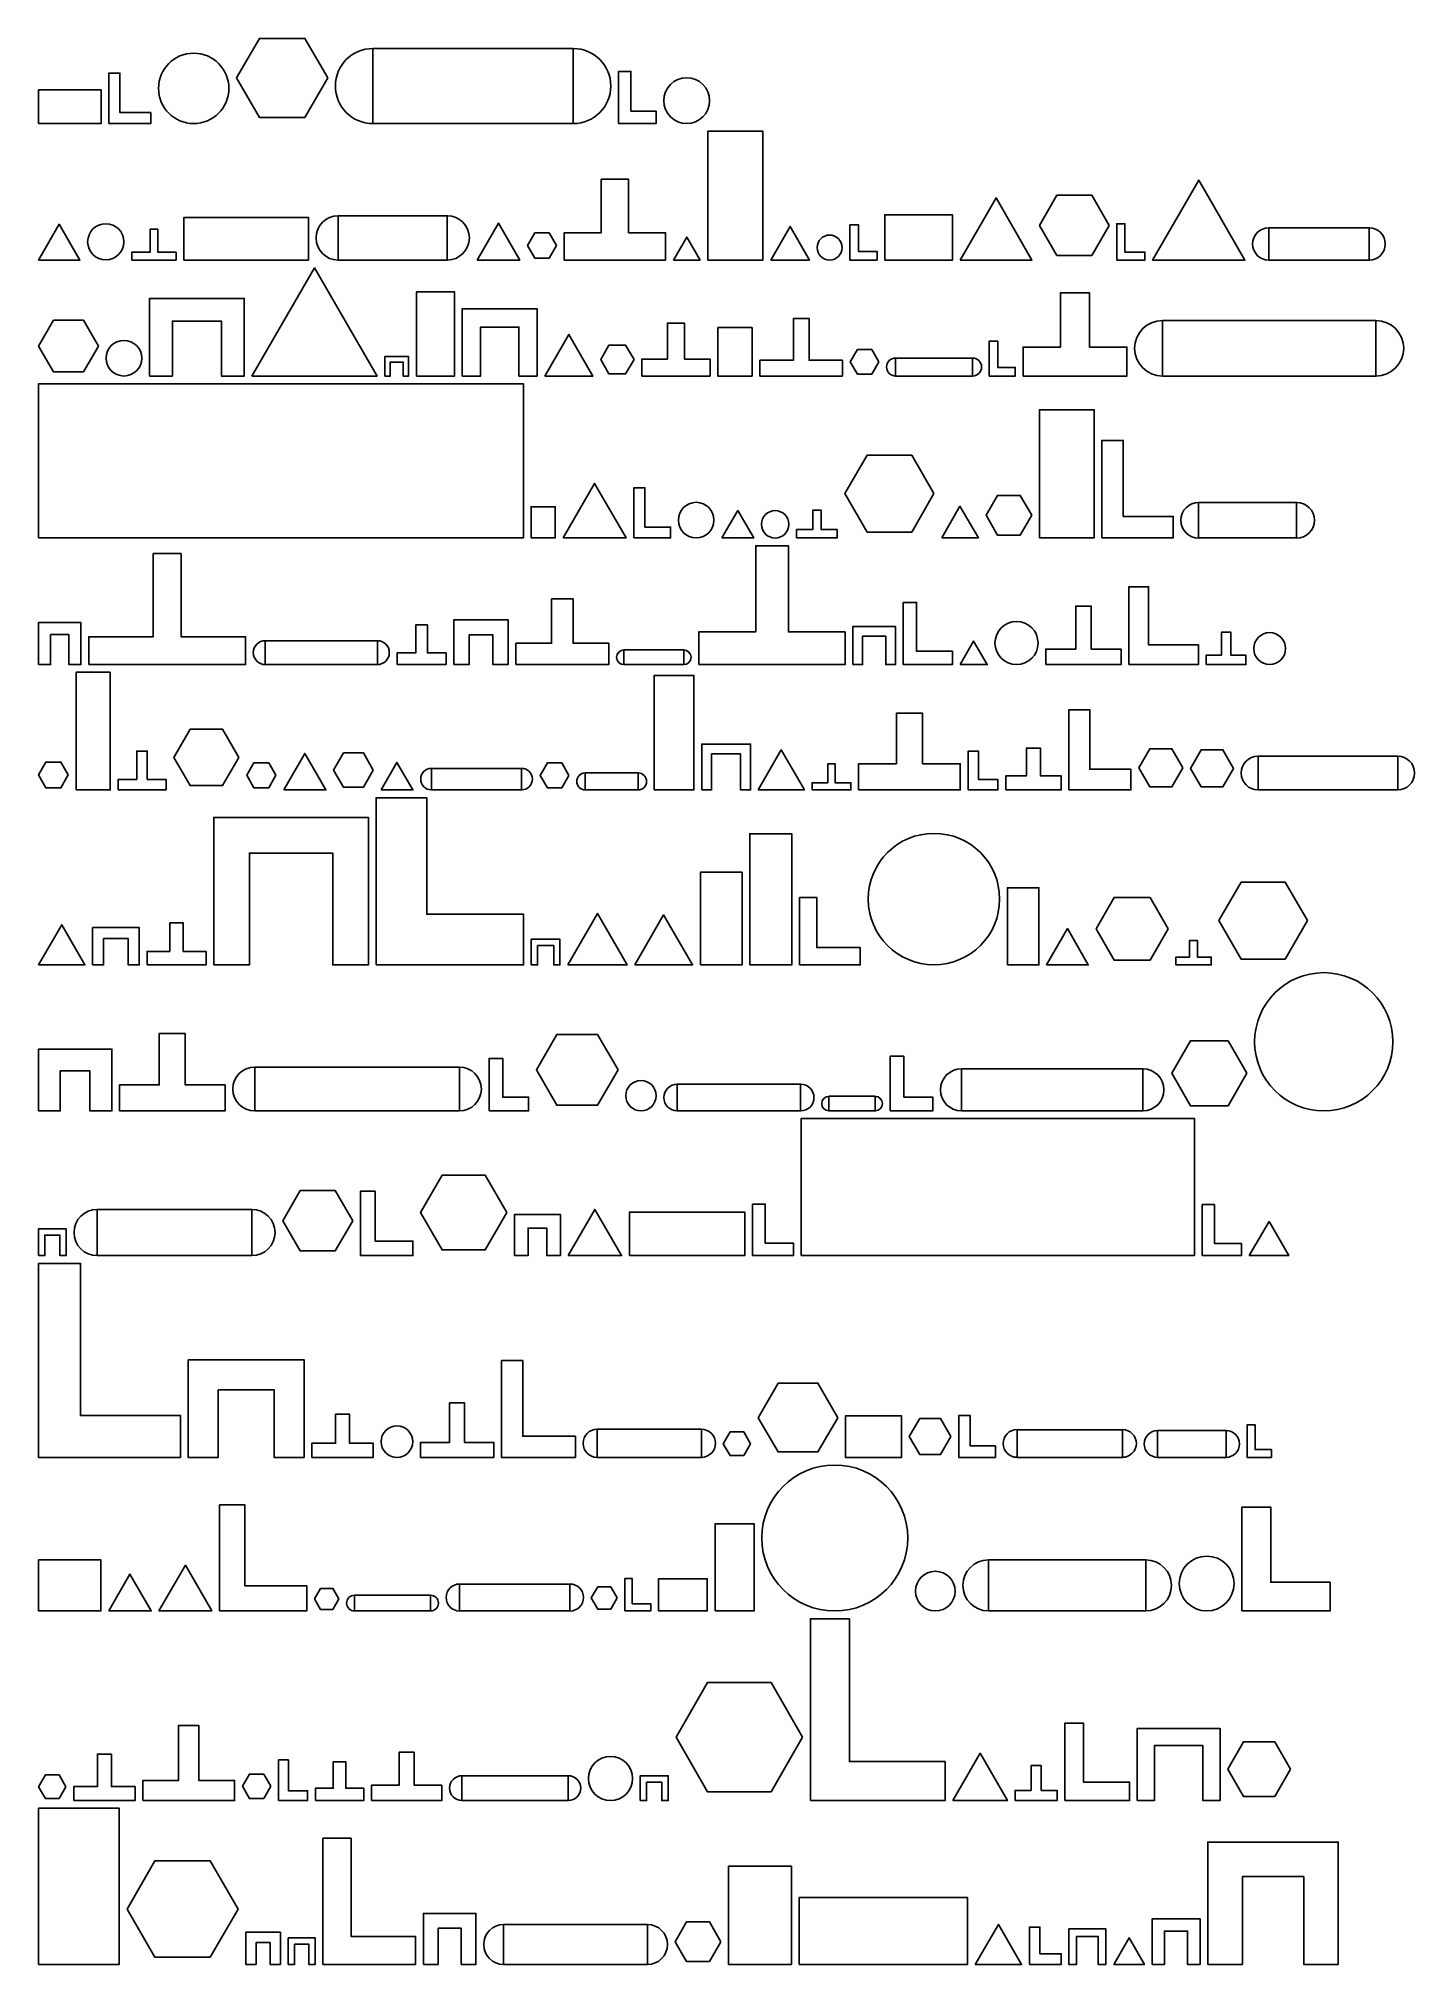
# Model space of a CAD drawing. Header units: millimetres. Extents: x 0 to 888, y 0 to 1243.
import ezdxf

# ---------------------------------------------------------------- set-up
doc = ezdxf.new("R2010")
doc.units = ezdxf.units.MM

msp = doc.modelspace()

# ---------------------------------------------------------------- linework, layer by layer
for points in [[(186.6, 1217.3), (171.9, 1242.8), (142.5, 1242.8), (127.8, 1217.3), (142.5, 1191.9), (171.9, 1191.9)], [(215.7, 1187.9), (345, 1187.9), (345, 1236.3), (215.7, 1236.3)], [(45.4, 1187.9), (72.4, 1187.9), (72.4, 1195), (52.5, 1195), (52.5, 1220.5), (45.4, 1220.5), (45.4, 1187.9)], [(374.2, 1187.9), (398.4, 1187.9), (398.4, 1195.9), (382.2, 1195.9), (382.2, 1221.6), (374.2, 1221.6), (374.2, 1187.9)], [(0, 1187.9), (40.4, 1187.9), (40.4, 1209.7), (0, 1209.7), (0, 1187.9)], [(431.8, 1099.8), (467.4, 1099.8), (467.4, 1182.9), (431.8, 1182.9), (431.8, 1099.8)], [(339.2, 1099.8), (404.6, 1099.8), (404.6, 1117.4), (380.7, 1117.4), (380.7, 1152), (363.1, 1152), (363.1, 1117.4), (339.2, 1117.4), (339.2, 1099.8)], [(718.8, 1099.8), (778.3, 1099.8), (748.6, 1151.4)], [(594.6, 1099.8), (640.9, 1099.8), (617.8, 1139.9)], [(690.7, 1122.2), (679.5, 1141.6), (657.1, 1141.6), (645.9, 1122.2), (657.1, 1102.8), (679.5, 1102.8)], [(0, 1099.8), (26.7, 1099.8), (13.3, 1122.9)], [(60.2, 1099.8), (88.8, 1099.8), (88.8, 1104.9), (77, 1104.9), (77, 1119.7), (72, 1119.7), (72, 1104.9), (60.2, 1104.9), (60.2, 1099.8)], [(93.8, 1099.8), (174.1, 1099.8), (174.1, 1127.3), (93.8, 1127.3), (93.8, 1099.8)], [(193.4, 1099.8), (263.7, 1099.8), (263.7, 1128.4), (193.4, 1128.4)], [(283, 1099.8), (310.5, 1099.8), (296.7, 1123.7)], [(472.4, 1099.8), (497.4, 1099.8), (484.9, 1121.5)], [(523.5, 1099.8), (541, 1099.8), (541, 1105.4), (529.1, 1105.4), (529.1, 1122.5), (523.5, 1122.5), (523.5, 1099.8)], [(546, 1099.8), (589.6, 1099.8), (589.6, 1129.1), (546, 1129.1), (546, 1099.8)], [(695.7, 1099.8), (713.8, 1099.8), (713.8, 1105), (700.9, 1105), (700.9, 1123.2), (695.7, 1123.2), (695.7, 1099.8)], [(793.7, 1099.8), (858.5, 1099.8), (858.5, 1120.6), (793.7, 1120.6)], [(334.2, 1109.2), (329.5, 1117.3), (320.2, 1117.3), (315.5, 1109.2), (320.2, 1101.1), (329.5, 1101.1)], [(409.6, 1099.8), (426.8, 1099.8), (418.2, 1114.7)], [(137.7, 1025), (218.4, 1025), (178, 1094.8)], [(71.6, 1025), (86.4, 1025), (86.4, 1060.4), (118, 1060.4), (118, 1025), (132.7, 1025), (132.7, 1075.1), (71.6, 1075.1), (71.6, 1025)], [(243.8, 1025), (268.4, 1025), (268.4, 1079.3), (243.8, 1079.3), (243.8, 1025)], [(635.2, 1025), (702.2, 1025), (702.2, 1043.7), (678.1, 1043.7), (678.1, 1078.6), (659.3, 1078.6), (659.3, 1043.7), (635.2, 1043.7), (635.2, 1025)], [(38.6, 1044.3), (29, 1061), (9.7, 1061), (0, 1044.3), (9.7, 1027.6), (29, 1027.6)], [(273.4, 1025), (285.2, 1025), (285.2, 1056.6), (309.9, 1056.6), (309.9, 1025), (321.7, 1025), (321.7, 1068.4), (273.4, 1068.4), (273.4, 1025)], [(389.2, 1025), (433.3, 1025), (433.3, 1035.9), (416.7, 1035.9), (416.7, 1059.1), (405.8, 1059.1), (405.8, 1035.9), (389.2, 1035.9), (389.2, 1025)], [(465.4, 1025), (518.7, 1025), (518.7, 1035.2), (497.2, 1035.2), (497.2, 1062.1), (487, 1062.1), (487, 1035.2), (465.4, 1035.2), (465.4, 1025)], [(725.1, 1025), (862.9, 1025), (862.9, 1060.8), (725.1, 1060.8)], [(326.7, 1025), (357.7, 1025), (342.2, 1051.8)], [(384.2, 1035.7), (378.8, 1045), (368, 1045), (362.7, 1035.7), (368, 1026.4), (378.8, 1026.4)], [(438.3, 1025), (460.4, 1025), (460.4, 1056.3), (438.3, 1056.3), (438.3, 1025)], [(613.4, 1025), (630.2, 1025), (630.2, 1030.5), (618.9, 1030.5), (618.9, 1047.5), (613.4, 1047.5), (613.4, 1025)], [(223.4, 1025), (226.9, 1025), (226.9, 1034), (235.3, 1034), (235.3, 1025), (238.8, 1025), (238.8, 1037.5), (223.4, 1037.5), (223.4, 1025)], [(542.2, 1034.2), (537.6, 1042.2), (528.4, 1042.2), (523.7, 1034.2), (528.4, 1026.2), (537.6, 1026.2)], [(553, 1025), (602.6, 1025), (602.6, 1036.6), (553, 1036.6)], [(0, 920.5), (312.8, 920.5), (312.8, 1020), (0, 1020), (0, 920.5)], [(645.8, 920.5), (681, 920.5), (681, 1003.2), (645.8, 1003.2), (645.8, 920.5)], [(686, 920.5), (732.1, 920.5), (732.1, 934.4), (699.9, 934.4), (699.9, 983.4), (686, 983.4), (686, 920.5)], [(577.7, 949.1), (563.4, 974), (534.7, 974), (520.3, 949.1), (534.7, 924.3), (563.4, 924.3)], [(338.4, 920.5), (379.1, 920.5), (358.8, 955.7)], [(384.1, 920.5), (407.8, 920.5), (407.8, 927.5), (391.2, 927.5), (391.2, 952.9), (384.1, 952.9), (384.1, 920.5)], [(640.8, 935.2), (633.4, 947.9), (618.7, 947.9), (611.4, 935.2), (618.7, 922.4), (633.4, 922.4)], [(317.8, 920.5), (333.4, 920.5), (333.4, 940.6), (317.8, 940.6), (317.8, 920.5)], [(440.9, 920.5), (461.4, 920.5), (451.2, 938.2)], [(489.1, 920.5), (515.3, 920.5), (515.3, 925.9), (505, 925.9), (505, 938.4), (499.5, 938.4), (499.5, 925.9), (489.1, 925.9), (489.1, 920.5)], [(582.7, 920.5), (606.4, 920.5), (594.5, 941)], [(748.5, 920.5), (811.7, 920.5), (811.7, 943.4), (748.5, 943.4)], [(32.4, 838.8), (133.6, 838.8), (133.6, 856.7), (92, 856.7), (92, 910.4), (74, 910.4), (74, 856.7), (32.4, 856.7), (32.4, 838.8)], [(426, 838.8), (520.4, 838.8), (520.4, 859.9), (483.8, 859.9), (483.8, 915.5), (462.7, 915.5), (462.7, 859.9), (426, 859.9), (426, 838.8)], [(703.5, 838.8), (748.4, 838.8), (748.4, 851.5), (716.2, 851.5), (716.2, 889), (703.5, 889), (703.5, 838.8)], [(308, 838.8), (367.9, 838.8), (367.9, 852.6), (344.9, 852.6), (344.9, 881.2), (331, 881.2), (331, 852.6), (308, 852.6), (308, 838.8)], [(557.9, 838.8), (589.6, 838.8), (589.6, 847.4), (566.5, 847.4), (566.5, 878.9), (557.9, 878.9), (557.9, 838.8)], [(649.9, 838.8), (698.5, 838.8), (698.5, 848.8), (679.2, 848.8), (679.2, 876.5), (669.2, 876.5), (669.2, 848.8), (649.9, 848.8), (649.9, 838.8)], [(0, 838.8), (7.8, 838.8), (7.8, 858.2), (19.6, 858.2), (19.6, 838.8), (27.4, 838.8), (27.4, 865.9), (0, 865.9), (0, 838.8)], [(231.3, 838.8), (263, 838.8), (263, 846.3), (250.9, 846.3), (250.9, 864.4), (243.4, 864.4), (243.4, 846.3), (231.3, 846.3), (231.3, 838.8)], [(268, 838.8), (277.8, 838.8), (277.8, 857.9), (293.2, 857.9), (293.2, 838.8), (303, 838.8), (303, 867.7), (268, 867.7), (268, 838.8)], [(525.4, 838.8), (531.7, 838.8), (531.7, 857.1), (546.6, 857.1), (546.6, 838.8), (552.9, 838.8), (552.9, 863.4), (525.4, 863.4), (525.4, 838.8)], [(753.4, 838.8), (779, 838.8), (779, 844.8), (769.3, 844.8), (769.3, 859.7), (763.2, 859.7), (763.2, 844.8), (753.4, 844.8), (753.4, 838.8)], [(146.3, 838.8), (218.6, 838.8), (218.6, 854.2), (146.3, 854.2)], [(377.7, 838.8), (416.3, 838.8), (416.3, 848.3), (377.7, 848.3)], [(594.6, 838.8), (612.1, 838.8), (603.3, 854)], [(24.2, 757.9), (46.3, 757.9), (46.3, 833.8), (24.2, 833.8), (24.2, 757.9)], [(397.2, 757.9), (422.9, 757.9), (422.9, 831.8), (397.2, 831.8), (397.2, 757.9)], [(664.8, 757.9), (704.8, 757.9), (704.8, 771.2), (678.2, 771.2), (678.2, 809.6), (664.8, 809.6), (664.8, 757.9)], [(129.3, 778.9), (118.8, 797.1), (97.8, 797.1), (87.3, 778.9), (97.8, 760.7), (118.8, 760.7)], [(529.1, 757.9), (594.7, 757.9), (594.7, 774.8), (570.4, 774.8), (570.4, 807.4), (553.5, 807.4), (553.5, 774.8), (529.1, 774.8), (529.1, 757.9)], [(51.3, 757.9), (82.3, 757.9), (82.3, 764.7), (70.2, 764.7), (70.2, 783), (63.4, 783), (63.4, 764.7), (51.3, 764.7), (51.3, 757.9)], [(427.9, 757.9), (434.3, 757.9), (434.3, 781.1), (453, 781.1), (453, 757.9), (459.4, 757.9), (459.4, 787.5), (427.9, 787.5), (427.9, 757.9)], [(464.4, 757.9), (494.1, 757.9), (479.2, 783.7)], [(624, 757.9), (659.8, 757.9), (659.8, 766.9), (646.4, 766.9), (646.4, 784.9), (637.4, 784.9), (637.4, 766.9), (624, 766.9), (624, 757.9)], [(738.3, 772.2), (731.2, 784.5), (717, 784.5), (709.8, 772.2), (717, 759.8), (731.2, 759.8)], [(771, 771.7), (764.1, 783.7), (750.2, 783.7), (743.3, 771.7), (750.2, 759.8), (764.1, 759.8)], [(19.2, 767.6), (14.4, 775.9), (4.8, 775.9), (0, 767.6), (4.8, 759.2), (14.4, 759.2)], [(153.2, 767.4), (148.5, 775.5), (139, 775.5), (134.3, 767.4), (139, 759.2), (148.5, 759.2)], [(158.2, 757.9), (185.4, 757.9), (171.8, 781.5)], [(216, 770.7), (209.6, 781.8), (196.8, 781.8), (190.4, 770.7), (196.8, 759.6), (209.6, 759.6)], [(221, 757.9), (241.5, 757.9), (231.2, 775.7)], [(253.5, 757.9), (311.7, 757.9), (311.7, 771.8), (253.5, 771.8)], [(342.2, 767.2), (337.6, 775.3), (328.3, 775.3), (323.6, 767.2), (328.3, 759.2), (337.6, 759.2)], [(499.1, 757.9), (524.1, 757.9), (524.1, 762.5), (513.9, 762.5), (513.9, 774.8), (509.3, 774.8), (509.3, 762.5), (499.1, 762.5), (499.1, 757.9)], [(599.7, 757.9), (619, 757.9), (619, 764.6), (606.5, 764.6), (606.5, 782.9), (599.7, 782.9), (599.7, 757.9)], [(786.8, 757.9), (876.9, 757.9), (876.9, 779.7), (786.8, 779.7)], [(352.7, 757.9), (386.8, 757.9), (386.8, 768.9), (352.7, 768.9)], [(217.8, 645), (312.9, 645), (312.9, 677.7), (250.5, 677.7), (250.5, 752.9), (217.8, 752.9), (217.8, 645)], [(113.1, 645), (136.1, 645), (136.1, 717.2), (189.8, 717.2), (189.8, 645), (212.8, 645), (212.8, 740.2), (113.1, 740.2), (113.1, 645)], [(458.9, 645), (486, 645), (486, 729.6), (458.9, 729.6), (458.9, 645)], [(427, 645), (453.9, 645), (453.9, 704.8), (427, 704.8), (427, 645)], [(818.7, 673.6), (804.4, 698.3), (775.9, 698.3), (761.6, 673.6), (775.9, 648.8), (804.4, 648.8)], [(491, 645), (530.2, 645), (530.2, 656.2), (502.1, 656.2), (502.1, 688.4), (491, 688.4), (491, 645)], [(625.1, 645), (645.4, 645), (645.4, 694.8), (625.1, 694.8), (625.1, 645)], [(728.8, 668.3), (717.2, 688.4), (693.9, 688.4), (682.3, 668.3), (693.9, 648.1), (717.2, 648.1)], [(70, 645), (108.1, 645), (108.1, 653.7), (93.4, 653.7), (93.4, 672.1), (84.7, 672.1), (84.7, 653.7), (70, 653.7), (70, 645)], [(341.4, 645), (379.7, 645), (360.6, 678.2)], [(384.7, 645), (422, 645), (403.3, 677.3)], [(0, 645), (29.9, 645), (15, 670.9)], [(34.9, 645), (42, 645), (42, 662), (57.9, 662), (57.9, 645), (65, 645), (65, 669.1), (34.9, 669.1), (34.9, 645)], [(317.9, 645), (322, 645), (322, 657.5), (332.4, 657.5), (332.4, 645), (336.4, 645), (336.4, 661.6), (317.9, 661.6), (317.9, 645)], [(650.4, 645), (677.3, 645), (663.8, 668.4)], [(733.8, 645), (756.6, 645), (756.6, 650.1), (747.7, 650.1), (747.7, 660.8), (742.7, 660.8), (742.7, 650.1), (733.8, 650.1), (733.8, 645)], [(52.3, 550.8), (120.4, 550.8), (120.4, 567.6), (94.7, 567.6), (94.7, 600.7), (77.9, 600.7), (77.9, 567.6), (52.3, 567.6), (52.3, 550.8)], [(373.9, 577.2), (360.7, 600), (334.4, 600), (321.2, 577.2), (334.4, 554.4), (360.7, 554.4)], [(0, 550.8), (14, 550.8), (14, 576.6), (33.2, 576.6), (33.2, 550.8), (47.3, 550.8), (47.3, 590.7), (0, 590.7), (0, 550.8)], [(290.7, 550.8), (316.2, 550.8), (316.2, 559.7), (299.5, 559.7), (299.5, 584.7), (290.7, 584.7), (290.7, 550.8)], [(549.5, 550.8), (576.9, 550.8), (576.9, 559.7), (558.3, 559.7), (558.3, 586.1), (549.5, 586.1), (549.5, 550.8)], [(779.6, 575.1), (767.5, 596), (743.2, 596), (731.1, 575.1), (743.2, 554.1), (767.5, 554.1)], [(139.5, 550.8), (271.6, 550.8), (271.6, 579), (139.5, 579)], [(595.5, 550.8), (712.5, 550.8), (712.5, 578), (595.5, 578)], [(412.1, 550.8), (491.7, 550.8), (491.7, 568.1), (412.1, 568.1)], [(510, 550.8), (539.8, 550.8), (539.8, 560.2), (510, 560.2)], [(492, 457.4), (745.8, 457.4), (745.8, 545.8), (492, 545.8), (492, 457.4)], [(202.7, 479.9), (191.4, 499.4), (168.9, 499.4), (157.6, 479.9), (168.9, 460.4), (191.4, 460.4)], [(207.7, 457.4), (241.5, 457.4), (241.5, 466.8), (217.1, 466.8), (217.1, 499), (207.7, 499), (207.7, 457.4)], [(302.1, 485.2), (288.2, 509.3), (260.4, 509.3), (246.5, 485.2), (260.4, 461.1), (288.2, 461.1)], [(37.8, 457.4), (137.7, 457.4), (137.7, 487.2), (37.8, 487.2)], [(341.7, 457.4), (376.2, 457.4), (358.9, 487.2)], [(381.2, 457.4), (455.7, 457.4), (455.7, 485.5), (381.2, 485.5), (381.2, 457.4)], [(460.7, 457.4), (487, 457.4), (487, 465.5), (468.9, 465.5), (468.9, 490.7), (460.7, 490.7), (460.7, 457.4)], [(750.8, 457.4), (776.1, 457.4), (776.1, 465.3), (758.7, 465.3), (758.7, 490.3), (750.8, 490.3), (750.8, 457.4)], [(0, 457.4), (4, 457.4), (4, 470.7), (13.8, 470.7), (13.8, 457.4), (17.8, 457.4), (17.8, 474.7), (0, 474.7), (0, 457.4)], [(307.1, 457.4), (315.9, 457.4), (315.9, 475.2), (327.9, 475.2), (327.9, 457.4), (336.7, 457.4), (336.7, 484), (307.1, 484), (307.1, 457.4)], [(781.1, 457.4), (806.6, 457.4), (793.9, 479.4)], [(0, 327.2), (91.6, 327.2), (91.6, 354.3), (27.1, 354.3), (27.1, 452.4), (0, 452.4), (0, 327.2)], [(96.6, 327.2), (116, 327.2), (116, 370.7), (152, 370.7), (152, 327.2), (171.4, 327.2), (171.4, 390.1), (96.6, 390.1), (96.6, 327.2)], [(298.7, 327.2), (346.4, 327.2), (346.4, 340.9), (312.4, 340.9), (312.4, 389.7), (298.7, 389.7), (298.7, 327.2)], [(515.6, 352.8), (502.8, 375), (477.2, 375), (464.4, 352.8), (477.2, 330.7), (502.8, 330.7)], [(246.4, 327.2), (293.7, 327.2), (293.7, 336.9), (274.9, 336.9), (274.9, 362.4), (265.2, 362.4), (265.2, 336.9), (246.4, 336.9), (246.4, 327.2)], [(176.4, 327.2), (216, 327.2), (216, 336.3), (200.7, 336.3), (200.7, 355), (191.7, 355), (191.7, 336.3), (176.4, 336.3), (176.4, 327.2)], [(520.6, 327.2), (556.8, 327.2), (556.8, 354), (520.6, 354), (520.6, 327.2)], [(588.7, 340.7), (582, 352.3), (568.6, 352.3), (561.8, 340.7), (568.6, 329), (582, 329)], [(593.7, 327.2), (617.4, 327.2), (617.4, 334.6), (601.1, 334.6), (601.1, 354.2), (593.7, 354.2), (593.7, 327.2)], [(779.9, 327.2), (795.4, 327.2), (795.4, 332.2), (784.9, 332.2), (784.9, 348.3), (779.9, 348.3), (779.9, 327.2)], [(360.4, 327.2), (427.7, 327.2), (427.7, 345.4), (360.4, 345.4)], [(459.4, 336), (455, 343.7), (446.2, 343.7), (441.8, 336), (446.2, 328.4), (455, 328.4)], [(631.3, 327.2), (699.4, 327.2), (699.4, 345.1), (631.3, 345.1)], [(722, 327.2), (766.2, 327.2), (766.2, 344.6), (722, 344.6)], [(116.8, 228.1), (173.1, 228.1), (173.1, 244.4), (133.2, 244.4), (133.2, 296.5), (116.8, 296.5), (116.8, 228.1)], [(776.4, 228.1), (833.3, 228.1), (833.3, 246.6), (795, 246.6), (795, 295.2), (776.4, 295.2), (776.4, 228.1)], [(436.5, 228.1), (461.7, 228.1), (461.7, 284.4), (436.5, 284.4), (436.5, 228.1)], [(0, 228.1), (40.3, 228.1), (40.3, 261.1), (0, 261.1), (0, 228.1)], [(612.9, 228.1), (714.4, 228.1), (714.4, 261.1), (612.9, 261.1)], [(45.3, 228.1), (72.7, 228.1), (59, 251.9)], [(77.7, 228.1), (111.8, 228.1), (94.8, 257.6)], [(378.3, 228.1), (395, 228.1), (395, 232.8), (383.1, 232.8), (383.1, 249), (378.3, 249), (378.3, 228.1)], [(400, 228.1), (431.5, 228.1), (431.5, 248.9), (400, 248.9), (400, 228.1)], [(193.8, 235.9), (189.9, 242.7), (182, 242.7), (178.1, 235.9), (182, 229.1), (189.9, 229.1)], [(203.9, 228.1), (252.9, 228.1), (252.9, 238.3), (203.9, 238.3)], [(271.7, 228.1), (342.9, 228.1), (342.9, 245.5), (271.7, 245.5)], [(373.3, 236.5), (369.2, 243.7), (360.8, 243.7), (356.6, 236.5), (360.8, 229.2), (369.2, 229.2)], [(498, 105.8), (584.9, 105.8), (584.9, 130.9), (523.2, 130.9), (523.2, 223.1), (498, 223.1), (498, 105.8)], [(493, 146.7), (472.6, 182), (431.7, 182), (411.3, 146.7), (431.7, 111.3), (472.6, 111.3)], [(67.3, 105.8), (126.5, 105.8), (126.5, 118.8), (103.4, 118.8), (103.4, 154.3), (90.4, 154.3), (90.4, 118.8), (67.3, 118.8), (67.3, 105.8)], [(662.2, 105.8), (703.9, 105.8), (703.9, 117.7), (674.2, 117.7), (674.2, 155.8), (662.2, 155.8), (662.2, 105.8)], [(708.9, 105.8), (720, 105.8), (720, 141.2), (751.2, 141.2), (751.2, 105.8), (762.3, 105.8), (762.3, 152.3), (708.9, 152.3), (708.9, 105.8)], [(214.8, 105.8), (260.2, 105.8), (260.2, 115.6), (242.4, 115.6), (242.4, 137), (232.6, 137), (232.6, 115.6), (214.8, 115.6), (214.8, 105.8)], [(807.8, 126), (797.6, 143.6), (777.4, 143.6), (767.3, 126), (777.4, 108.5), (797.6, 108.5)], [(22.7, 105.8), (62.3, 105.8), (62.3, 114.8), (47, 114.8), (47, 135.8), (38, 135.8), (38, 114.8), (22.7, 114.8), (22.7, 105.8)], [(154.9, 105.8), (173.6, 105.8), (173.6, 112.1), (161.2, 112.1), (161.2, 132), (154.9, 132), (154.9, 105.8)], [(178.6, 105.8), (209.8, 105.8), (209.8, 113.7), (198.2, 113.7), (198.2, 130.8), (190.2, 130.8), (190.2, 113.7), (178.6, 113.7), (178.6, 105.8)], [(589.9, 105.8), (625.1, 105.8), (607.5, 136.3)], [(630.1, 105.8), (657.2, 105.8), (657.2, 112.3), (646.9, 112.3), (646.9, 128.3), (640.4, 128.3), (640.4, 112.3), (630.1, 112.3), (630.1, 105.8)], [(17.7, 114.6), (13.3, 122.3), (4.4, 122.3), (0, 114.6), (4.4, 107), (13.3, 107)], [(149.9, 115), (145.3, 122.9), (136.1, 122.9), (131.5, 115), (136.1, 107), (145.3, 107)], [(273.2, 105.8), (341.8, 105.8), (341.8, 121.8), (273.2, 121.8)], [(388.2, 105.8), (392.3, 105.8), (392.3, 117.6), (402.1, 117.6), (402.1, 105.8), (406.3, 105.8), (406.3, 121.8), (388.2, 121.8), (388.2, 105.8)], [(0, 0), (52.1, 0), (52.1, 100.8), (0, 100.8), (0, 0)], [(183.5, 0), (243.3, 0), (243.3, 18.1), (201.7, 18.1), (201.7, 81.5), (183.5, 81.5), (183.5, 0)], [(754.4, 0), (776.7, 0), (776.7, 56.7), (816.3, 56.7), (816.3, 0), (838.6, 0), (838.6, 79), (754.4, 79), (754.4, 0)], [(128.7, 35.8), (110.8, 66.8), (75, 66.8), (57.1, 35.8), (75, 4.8), (110.8, 4.8)], [(445.2, 0), (485.8, 0), (485.8, 63.5), (445.2, 63.5), (445.2, 0)], [(490.8, 0), (599.4, 0), (599.4, 43.2), (490.8, 43.2), (490.8, 0)], [(248.3, 0), (257.8, 0), (257.8, 23.4), (272.7, 23.4), (272.7, 0), (282.2, 0), (282.2, 32.9), (248.3, 32.9), (248.3, 0)], [(300.1, 0), (392.9, 0), (392.9, 25.8), (300.1, 25.8)], [(440.2, 14.7), (432.9, 27.5), (418.1, 27.5), (410.8, 14.7), (418.1, 2), (432.9, 2)], [(604.4, 0), (634.3, 0), (619.3, 25.9)], [(718.5, 0), (726.4, 0), (726.4, 21.5), (741.4, 21.5), (741.4, 0), (749.4, 0), (749.4, 29.4), (718.5, 29.4), (718.5, 0)], [(133.7, 0), (140.4, 0), (140.4, 14.1), (149.4, 14.1), (149.4, 0), (156.1, 0), (156.1, 20.8), (133.7, 20.8), (133.7, 0)], [(161.1, 0), (165.2, 0), (165.2, 13.1), (174.5, 13.1), (174.5, 0), (178.5, 0), (178.5, 17.1), (161.1, 17.1), (161.1, 0)], [(639.3, 0), (659.8, 0), (659.8, 6.9), (646.1, 6.9), (646.1, 24.1), (639.3, 24.1), (639.3, 0)], [(664.8, 0), (669.7, 0), (669.7, 18.1), (683.7, 18.1), (683.7, 0), (688.7, 0), (688.7, 23), (664.8, 23), (664.8, 0)], [(693.7, 0), (713.5, 0), (703.6, 17.2)]]:
    msp.add_lwpolyline(points, close=True)
for centre, radius in [((100.1, 1210.6), 22.7), ((418.2, 1202.7), 14.8), ((43.4, 1111.6), 11.7), ((510.4, 1107.9), 8.07), ((55.1, 1036.5), 11.5), ((424.3, 932), 11.5), ((475.3, 929.3), 8.86), ((631, 852.7), 13.9), ((794.3, 849.1), 10.3), ((577.7, 687.5), 42.4), ((829.2, 595.4), 44.6), ((388.7, 560.6), 9.81), ((231.2, 337.4), 10.2), ((513.7, 275.2), 47.1), ((753.7, 245.8), 17.7), ((578.6, 240.9), 12.8), ((369, 120), 14.2)]:
    msp.add_circle(centre, radius)
for centre, radius, start, end in [((215.7, 1212.1), 24.2, 90, 270), ((345, 1212.1), 24.2, 270, 90), ((193.4, 1114.1), 14.3, 90, 270), ((263.7, 1114.1), 14.3, 270, 90), ((793.7, 1110.2), 10.4, 90, 270), ((858.5, 1110.2), 10.4, 270, 90), ((725.1, 1042.9), 17.9, 90, 270), ((862.9, 1042.9), 17.9, 270, 90), ((553, 1030.8), 5.82, 90, 270), ((602.6, 1030.8), 5.82, 270, 90), ((748.5, 931.9), 11.5, 90, 270), ((811.7, 931.9), 11.5, 270, 90), ((146.3, 846.5), 7.72, 90, 270), ((218.6, 846.5), 7.72, 270, 90), ((377.7, 843.5), 4.75, 90, 270), ((416.3, 843.5), 4.75, 270, 90), ((253.5, 764.9), 6.94, 90, 270), ((311.7, 764.9), 6.94, 270, 90), ((786.8, 768.8), 10.9, 90, 270), ((876.9, 768.8), 10.9, 270, 90), ((352.7, 763.4), 5.48, 90, 270), ((386.8, 763.4), 5.48, 270, 90), ((139.5, 564.9), 14.1, 90, 270), ((271.6, 564.9), 14.1, 270, 90), ((595.5, 564.4), 13.6, 90, 270), ((712.5, 564.4), 13.6, 270, 90), ((412.1, 559.4), 8.62, 90, 270), ((491.7, 559.4), 8.62, 270, 90), ((510, 555.5), 4.69, 90, 270), ((539.8, 555.5), 4.69, 270, 90), ((37.8, 472.3), 14.9, 90, 270), ((137.7, 472.3), 14.9, 270, 90), ((360.4, 336.3), 9.06, 90, 270), ((427.7, 336.3), 9.06, 270, 90), ((631.3, 336.2), 8.92, 90, 270), ((699.4, 336.2), 8.92, 270, 90), ((722, 335.9), 8.68, 90, 270), ((766.2, 335.9), 8.68, 270, 90), ((612.9, 244.6), 16.5, 90, 270), ((714.4, 244.6), 16.5, 270, 90), ((203.9, 233.2), 5.1, 90, 270), ((252.9, 233.2), 5.1, 270, 90), ((271.7, 236.8), 8.71, 90, 270), ((342.9, 236.8), 8.71, 270, 90), ((273.2, 113.8), 8.02, 90, 270), ((341.8, 113.8), 8.02, 270, 90), ((300.1, 12.9), 12.9, 90, 270), ((392.9, 12.9), 12.9, 270, 90)]:
    msp.add_arc(centre, radius, start, end)

doc.saveas('drawing.dxf')
